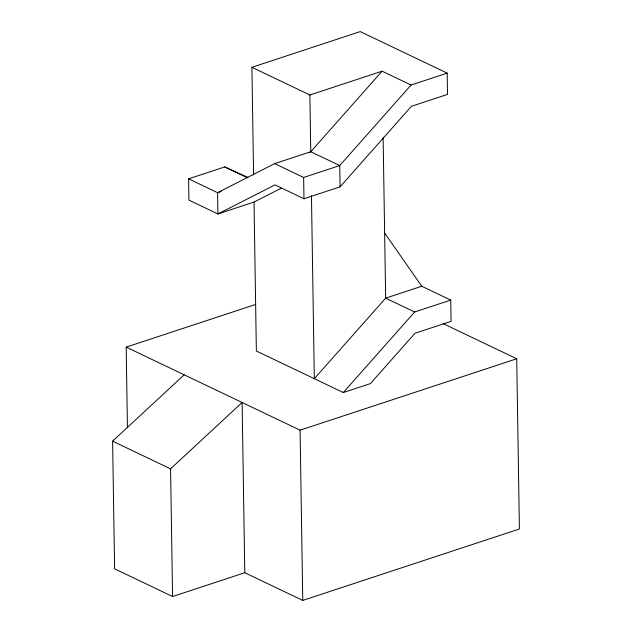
<?xml version="1.0" encoding="UTF-8"?>
<svg xmlns="http://www.w3.org/2000/svg" width="632" height="632" viewBox="0 0 632 632"><rect width="100%" height="100%" fill="white"/><g stroke="black" fill="none" stroke-linecap="round" stroke-linejoin="round"><path stroke-width="0.95" d="M309.008 152.62L310.762 151.727L382.084 71.187L411.069 85.028L447.179 73.13L447.511 94.405L411.408 106.302L340.079 186.843L303.976 198.748L274.991 184.9L217.914 213.956L188.929 200.115L188.597 178.84L224.7 166.943L247.886 177.387M411.069 85.028L339.747 165.568L303.637 177.466L274.659 163.625L217.582 192.681L188.597 178.84M343.31 392.535L414.639 311.995L450.742 300.097L451.074 321.372L414.971 333.269L370.392 383.608L343.31 392.535L256.363 351.005L254.025 202.058L281.24 188.202M443.079 323.608L516.723 358.779L519.401 529L302.76 600.4L244.789 572.718L172.576 596.513L114.605 568.832L112.599 441.16L184.149 374.808M172.576 596.513L170.569 468.849L242.111 402.489L244.789 572.718M253.59 174.859L251.907 67.3L360.224 31.6L447.179 73.13M251.907 67.3L309.87 94.982L382.084 71.187M274.659 163.625L310.762 151.727L339.747 165.568L340.079 186.843M221.287 191.464L217.582 192.681L217.914 213.956L254.025 202.058M127.443 427.809L126.179 347.118L255.605 304.466M450.742 300.097L421.757 286.249L385.654 298.154L314.325 378.694L311.45 195.636M126.179 347.118L300.082 430.179L516.723 358.779M224.7 166.943L247.539 177.845M414.639 311.995L385.654 298.154L383.134 137.737M112.599 441.16L170.569 468.849M384.762 233.184L421.757 286.249M309.87 94.982L310.762 151.727M303.637 177.466L303.976 198.748M300.082 430.179L302.76 600.4"/></g></svg>
